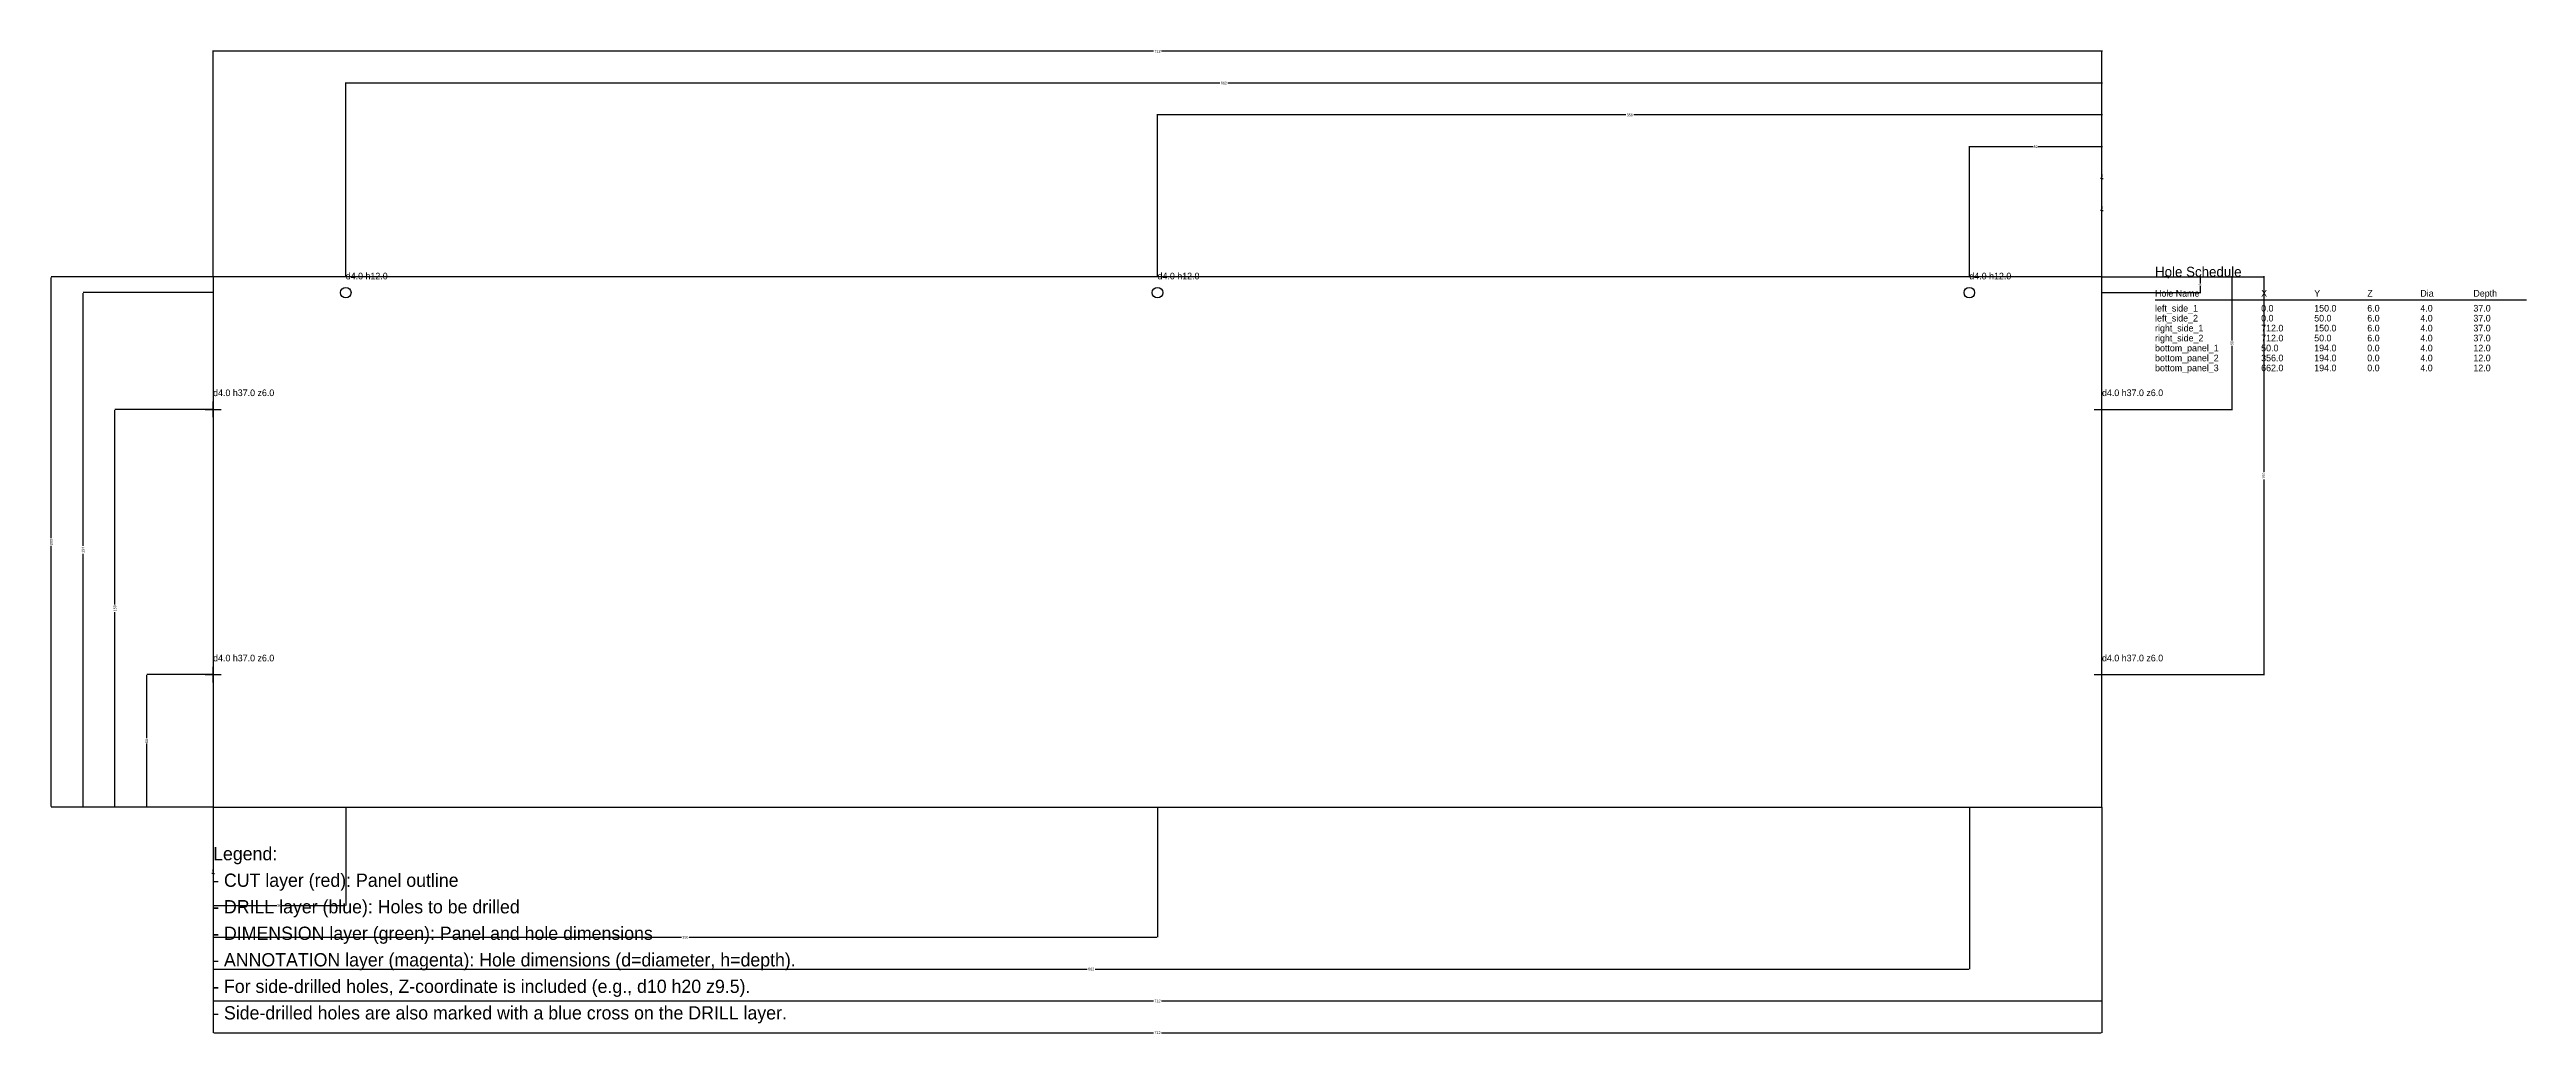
# Model space of a CAD drawing. Header units: metres. Extents: x -62 to 872, y -86 to 286.
import ezdxf

# ---------------------------------------------------------------- set-up
doc = ezdxf.new("R2010")
doc.units = ezdxf.units.M
for name, color, linetype in [('ANNOTATION', 6, 'Continuous'), ('CUT', 1, 'Continuous'), ('DIMENSION', 3, 'Continuous'), ('DRILL', 5, 'Continuous')]:
    doc.layers.add(name, color=color, linetype=linetype)
doc.dimstyles.get("Standard").update_dxf_attribs({"dimtxt": 2.5, "dimasz": 2.5, "dimexe": 1.25, "dimexo": 0.625, "dimtad": 1, "dimtxsty": 'Standard', "dimcen": 2.5, "dimazin": 3, "dimtfac": 1, "dimtmove": 0, "dimatfit": 3})

# ---------------------------------------------------------------- blocks, each defined once
blk = doc.blocks.new('_CLOSEDFILLED')
at = {"color": 0, "linetype": 'ByBlock'}
blk.add_solid([(-1, 0.2), (0, 0), (-1, -0.2)], dxfattribs=at)
blk = doc.blocks.new('*D0')
for p, q in [((0, 0), (0, -25)), ((0, 0), (0, -25)), ((-0.25, -25), (-0.5, -25)), ((0, -25), (0, -25)), ((0.25, -25), (0.5, -25))]:
    blk.add_line(p, q)
at = {"layer": 'Defpoints'}
for p in [(0, 0), (0, 0), (0, -25)]:
    blk.add_point(p, dxfattribs=at)
at = {"layer": 'DIMENSION', "xscale": 0.25, "yscale": 0.25}
blk.add_blockref('_CLOSEDFILLED', (0, -25), dxfattribs=at)
at = {"layer": 'DIMENSION', "xscale": 0.25, "yscale": 0.25, "rotation": 180}
blk.add_blockref('_CLOSEDFILLED', (0, -25), dxfattribs=at)
at = {"layer": 'DIMENSION', "insert": (0, -23.875), "char_height": 1, "attachment_point": 5}
blk.add_mtext('0', dxfattribs=at)
blk = doc.blocks.new('*D2')
for p, q in [((0, 0), (0, -37)), ((50, 0), (50, -37)), ((0.25, -37), (24, -37)), ((26, -37), (49.75, -37))]:
    blk.add_line(p, q)
at = {"layer": 'Defpoints'}
for p in [(0, 0), (50, 0), (0, -37)]:
    blk.add_point(p, dxfattribs=at)
at = {"layer": 'DIMENSION', "xscale": 0.25, "yscale": 0.25, "rotation": 180}
blk.add_blockref('_CLOSEDFILLED', (0, -37), dxfattribs=at)
at = {"layer": 'DIMENSION', "xscale": 0.25, "yscale": 0.25}
blk.add_blockref('_CLOSEDFILLED', (50, -37), dxfattribs=at)
at = {"layer": 'DIMENSION', "insert": (25, -37), "char_height": 1, "attachment_point": 5}
blk.add_mtext('50', dxfattribs=at)
blk = doc.blocks.new('*D3')
for p, q in [((0, 0), (0, -49)), ((356, 0), (356, -49)), ((0.25, -49), (176.5, -49)), ((179.5, -49), (355.75, -49))]:
    blk.add_line(p, q)
at = {"layer": 'Defpoints'}
for p in [(0, 0), (356, 0), (0, -49)]:
    blk.add_point(p, dxfattribs=at)
at = {"layer": 'DIMENSION', "xscale": 0.25, "yscale": 0.25, "rotation": 180}
blk.add_blockref('_CLOSEDFILLED', (0, -49), dxfattribs=at)
at = {"layer": 'DIMENSION', "xscale": 0.25, "yscale": 0.25}
blk.add_blockref('_CLOSEDFILLED', (356, -49), dxfattribs=at)
at = {"layer": 'DIMENSION', "insert": (178, -49), "char_height": 1, "attachment_point": 5}
blk.add_mtext('356', dxfattribs=at)
blk = doc.blocks.new('*D4')
for p, q in [((0, 0), (0, -61)), ((662, 0), (662, -61)), ((0.25, -61), (329.5, -61)), ((332.5, -61), (661.75, -61))]:
    blk.add_line(p, q)
at = {"layer": 'Defpoints'}
for p in [(0, 0), (662, 0), (0, -61)]:
    blk.add_point(p, dxfattribs=at)
at = {"layer": 'DIMENSION', "xscale": 0.25, "yscale": 0.25, "rotation": 180}
blk.add_blockref('_CLOSEDFILLED', (0, -61), dxfattribs=at)
at = {"layer": 'DIMENSION', "xscale": 0.25, "yscale": 0.25}
blk.add_blockref('_CLOSEDFILLED', (662, -61), dxfattribs=at)
at = {"layer": 'DIMENSION', "insert": (331, -61), "char_height": 1, "attachment_point": 5}
blk.add_mtext('662', dxfattribs=at)
blk = doc.blocks.new('*D5')
for p, q in [((0, 0), (0, -73)), ((712, 0), (712, -73)), ((0.25, -73), (354.5, -73)), ((357.5, -73), (711.75, -73))]:
    blk.add_line(p, q)
at = {"layer": 'Defpoints'}
for p in [(0, 0), (712, 0), (0, -73)]:
    blk.add_point(p, dxfattribs=at)
at = {"layer": 'DIMENSION', "xscale": 0.25, "yscale": 0.25, "rotation": 180}
blk.add_blockref('_CLOSEDFILLED', (0, -73), dxfattribs=at)
at = {"layer": 'DIMENSION', "xscale": 0.25, "yscale": 0.25}
blk.add_blockref('_CLOSEDFILLED', (712, -73), dxfattribs=at)
at = {"layer": 'DIMENSION', "insert": (356, -73), "char_height": 1, "attachment_point": 5}
blk.add_mtext('712', dxfattribs=at)
blk = doc.blocks.new('*D6')
for p, q in [((0, 0), (0, -85)), ((712, 0), (712, -85)), ((0.25, -85), (354.5, -85)), ((357.5, -85), (711.75, -85))]:
    blk.add_line(p, q)
at = {"layer": 'Defpoints'}
for p in [(0, 0), (712, 0), (0, -85)]:
    blk.add_point(p, dxfattribs=at)
at = {"layer": 'DIMENSION', "xscale": 0.25, "yscale": 0.25, "rotation": 180}
blk.add_blockref('_CLOSEDFILLED', (0, -85), dxfattribs=at)
at = {"layer": 'DIMENSION', "xscale": 0.25, "yscale": 0.25}
blk.add_blockref('_CLOSEDFILLED', (712, -85), dxfattribs=at)
at = {"layer": 'DIMENSION', "insert": (356, -85), "char_height": 1, "attachment_point": 5}
blk.add_mtext('712', dxfattribs=at)
blk = doc.blocks.new('*D7')
for p, q in [((711.75, 225), (711.5, 225)), ((712, 200), (712, 225)), ((712, 200), (712, 225)), ((712, 225), (712, 225)), ((712.25, 225), (712.5, 225))]:
    blk.add_line(p, q)
at = {"layer": 'Defpoints'}
for p in [(712, 225), (712, 200), (712, 200)]:
    blk.add_point(p, dxfattribs=at)
at = {"layer": 'DIMENSION', "xscale": 0.25, "yscale": 0.25}
blk.add_blockref('_CLOSEDFILLED', (712, 225), dxfattribs=at)
at = {"layer": 'DIMENSION', "xscale": 0.25, "yscale": 0.25, "rotation": 180}
blk.add_blockref('_CLOSEDFILLED', (712, 225), dxfattribs=at)
at = {"layer": 'DIMENSION', "insert": (712, 226.125), "char_height": 1, "attachment_point": 5}
blk.add_mtext('0', dxfattribs=at)
blk = doc.blocks.new('*D8')
for p, q in [((711.75, 237), (711.5, 237)), ((712, 200), (712, 237)), ((712, 200), (712, 237)), ((712, 237), (712, 237)), ((712.25, 237), (712.5, 237))]:
    blk.add_line(p, q)
at = {"layer": 'Defpoints'}
for p in [(712, 237), (712, 200), (712, 200)]:
    blk.add_point(p, dxfattribs=at)
at = {"layer": 'DIMENSION', "xscale": 0.25, "yscale": 0.25}
blk.add_blockref('_CLOSEDFILLED', (712, 237), dxfattribs=at)
at = {"layer": 'DIMENSION', "xscale": 0.25, "yscale": 0.25, "rotation": 180}
blk.add_blockref('_CLOSEDFILLED', (712, 237), dxfattribs=at)
at = {"layer": 'DIMENSION', "insert": (712, 238.125), "char_height": 1, "attachment_point": 5}
blk.add_mtext('0', dxfattribs=at)
blk = doc.blocks.new('*D9')
for p, q in [((686, 249), (661.75, 249)), ((662, 200), (662, 249)), ((712.25, 249), (688, 249)), ((712, 200), (712, 249))]:
    blk.add_line(p, q)
at = {"layer": 'Defpoints'}
for p in [(712, 249), (662, 200), (712, 200)]:
    blk.add_point(p, dxfattribs=at)
at = {"layer": 'DIMENSION', "xscale": 0.25, "yscale": 0.25}
blk.add_blockref('_CLOSEDFILLED', (662, 249), dxfattribs=at)
at = {"layer": 'DIMENSION', "xscale": 0.25, "yscale": 0.25, "rotation": 180}
blk.add_blockref('_CLOSEDFILLED', (712, 249), dxfattribs=at)
at = {"layer": 'DIMENSION', "insert": (687, 249), "char_height": 1, "attachment_point": 5}
blk.add_mtext('50', dxfattribs=at)
blk = doc.blocks.new('*D10')
for p, q in [((532.5, 261), (355.75, 261)), ((356, 200), (356, 261)), ((712.25, 261), (535.5, 261)), ((712, 200), (712, 261))]:
    blk.add_line(p, q)
at = {"layer": 'Defpoints'}
for p in [(712, 261), (356, 200), (712, 200)]:
    blk.add_point(p, dxfattribs=at)
at = {"layer": 'DIMENSION', "xscale": 0.25, "yscale": 0.25}
blk.add_blockref('_CLOSEDFILLED', (356, 261), dxfattribs=at)
at = {"layer": 'DIMENSION', "xscale": 0.25, "yscale": 0.25, "rotation": 180}
blk.add_blockref('_CLOSEDFILLED', (712, 261), dxfattribs=at)
at = {"layer": 'DIMENSION', "insert": (534, 261), "char_height": 1, "attachment_point": 5}
blk.add_mtext('356', dxfattribs=at)
blk = doc.blocks.new('*D11')
for p, q in [((379.5, 273), (49.75, 273)), ((50, 200), (50, 273)), ((712.25, 273), (382.5, 273)), ((712, 200), (712, 273))]:
    blk.add_line(p, q)
at = {"layer": 'Defpoints'}
for p in [(712, 273), (50, 200), (712, 200)]:
    blk.add_point(p, dxfattribs=at)
at = {"layer": 'DIMENSION', "xscale": 0.25, "yscale": 0.25}
blk.add_blockref('_CLOSEDFILLED', (50, 273), dxfattribs=at)
at = {"layer": 'DIMENSION', "xscale": 0.25, "yscale": 0.25, "rotation": 180}
blk.add_blockref('_CLOSEDFILLED', (712, 273), dxfattribs=at)
at = {"layer": 'DIMENSION', "insert": (381, 273), "char_height": 1, "attachment_point": 5}
blk.add_mtext('662', dxfattribs=at)
blk = doc.blocks.new('*D12')
for p, q in [((354.5, 285), (-0.25, 285)), ((0, 200), (0, 285)), ((712.25, 285), (357.5, 285)), ((712, 200), (712, 285))]:
    blk.add_line(p, q)
at = {"layer": 'Defpoints'}
for p in [(712, 285), (0, 200), (712, 200)]:
    blk.add_point(p, dxfattribs=at)
at = {"layer": 'DIMENSION', "xscale": 0.25, "yscale": 0.25}
blk.add_blockref('_CLOSEDFILLED', (0, 285), dxfattribs=at)
at = {"layer": 'DIMENSION', "xscale": 0.25, "yscale": 0.25, "rotation": 180}
blk.add_blockref('_CLOSEDFILLED', (712, 285), dxfattribs=at)
at = {"layer": 'DIMENSION', "insert": (356, 285), "char_height": 1, "attachment_point": 5}
blk.add_mtext('712', dxfattribs=at)
blk = doc.blocks.new('*D13')
for p, q in [((0, 50), (-25, 50)), ((-25, 26), (-25, 49.75)), ((-25, 0.25), (-25, 24)), ((0, 0), (-25, 0))]:
    blk.add_line(p, q)
at = {"layer": 'Defpoints'}
for p in [(0, 50), (-25, 0), (0, 0)]:
    blk.add_point(p, dxfattribs=at)
at = {"layer": 'DIMENSION', "xscale": 0.25, "yscale": 0.25}
for p, rotation in [((-25, 50), 90), ((-25, 0), 270)]:
    blk.add_blockref('_CLOSEDFILLED', p, dxfattribs=dict(at, rotation=rotation))
at = {"layer": 'DIMENSION', "insert": (-25, 25), "char_height": 1, "attachment_point": 5, "rotation": 90}
blk.add_mtext('50', dxfattribs=at)
blk = doc.blocks.new('*D14')
for p, q in [((0, 150), (-37, 150)), ((-37, 76.5), (-37, 149.75)), ((-37, 0.25), (-37, 73.5)), ((0, 0), (-37, 0))]:
    blk.add_line(p, q)
at = {"layer": 'Defpoints'}
for p in [(0, 150), (-37, 0), (0, 0)]:
    blk.add_point(p, dxfattribs=at)
at = {"layer": 'DIMENSION', "xscale": 0.25, "yscale": 0.25}
for p, rotation in [((-37, 150), 90), ((-37, 0), 270)]:
    blk.add_blockref('_CLOSEDFILLED', p, dxfattribs=dict(at, rotation=rotation))
at = {"layer": 'DIMENSION', "insert": (-37, 75), "char_height": 1, "attachment_point": 5, "rotation": 90}
blk.add_mtext('150', dxfattribs=at)
blk = doc.blocks.new('*D15')
for p, q in [((0, 194), (-49, 194)), ((-49, 98.5), (-49, 193.75)), ((-49, 0.25), (-49, 95.5)), ((0, 0), (-49, 0))]:
    blk.add_line(p, q)
at = {"layer": 'Defpoints'}
for p in [(0, 194), (-49, 0), (0, 0)]:
    blk.add_point(p, dxfattribs=at)
at = {"layer": 'DIMENSION', "xscale": 0.25, "yscale": 0.25}
for p, rotation in [((-49, 194), 90), ((-49, 0), 270)]:
    blk.add_blockref('_CLOSEDFILLED', p, dxfattribs=dict(at, rotation=rotation))
at = {"layer": 'DIMENSION', "insert": (-49, 97), "char_height": 1, "attachment_point": 5, "rotation": 90}
blk.add_mtext('194', dxfattribs=at)
blk = doc.blocks.new('*D16')
for p, q in [((0, 200), (-61, 200)), ((-61, 101.5), (-61, 199.75)), ((-61, 0.25), (-61, 98.5)), ((0, 0), (-61, 0))]:
    blk.add_line(p, q)
at = {"layer": 'Defpoints'}
for p in [(0, 200), (-61, 0), (0, 0)]:
    blk.add_point(p, dxfattribs=at)
at = {"layer": 'DIMENSION', "xscale": 0.25, "yscale": 0.25}
for p, rotation in [((-61, 200), 90), ((-61, 0), 270)]:
    blk.add_blockref('_CLOSEDFILLED', p, dxfattribs=dict(at, rotation=rotation))
at = {"layer": 'DIMENSION', "insert": (-61, 100), "char_height": 1, "attachment_point": 5, "rotation": 90}
blk.add_mtext('200', dxfattribs=at)
blk = doc.blocks.new('*D17')
for p, q in [((712, 200), (737, 200)), ((712, 200), (737, 200)), ((737, 200.25), (737, 200.5)), ((737, 200), (737, 200)), ((737, 199.75), (737, 199.5))]:
    blk.add_line(p, q)
at = {"layer": 'Defpoints'}
for p in [(712, 200), (712, 200), (737, 200)]:
    blk.add_point(p, dxfattribs=at)
at = {"layer": 'DIMENSION', "xscale": 0.25, "yscale": 0.25}
for rotation in [270, 90]:
    blk.add_blockref('_CLOSEDFILLED', (737, 200), dxfattribs=dict(at, rotation=rotation))
at = {"layer": 'DIMENSION', "insert": (735.875, 200), "char_height": 1, "attachment_point": 5, "rotation": 90}
blk.add_mtext('0', dxfattribs=at)
blk = doc.blocks.new('*D18')
for p, q in [((712, 200), (749, 200)), ((749, 200.25), (749, 197.5)), ((749, 196.5), (749, 193.75)), ((712, 194), (749, 194))]:
    blk.add_line(p, q)
at = {"layer": 'Defpoints'}
for p in [(712, 200), (749, 200), (712, 194)]:
    blk.add_point(p, dxfattribs=at)
at = {"layer": 'DIMENSION', "xscale": 0.25, "yscale": 0.25}
for p, rotation in [((749, 200), 270), ((749, 194), 90)]:
    blk.add_blockref('_CLOSEDFILLED', p, dxfattribs=dict(at, rotation=rotation))
at = {"layer": 'DIMENSION', "insert": (749, 197), "char_height": 1, "attachment_point": 5, "rotation": 90}
blk.add_mtext('6', dxfattribs=at)
blk = doc.blocks.new('*D19')
for p, q in [((712, 200), (761, 200)), ((761, 200.25), (761, 176)), ((761, 174), (761, 149.75)), ((712, 150), (761, 150))]:
    blk.add_line(p, q)
at = {"layer": 'Defpoints'}
for p in [(712, 200), (761, 200), (712, 150)]:
    blk.add_point(p, dxfattribs=at)
at = {"layer": 'DIMENSION', "xscale": 0.25, "yscale": 0.25}
for p, rotation in [((761, 200), 270), ((761, 150), 90)]:
    blk.add_blockref('_CLOSEDFILLED', p, dxfattribs=dict(at, rotation=rotation))
at = {"layer": 'DIMENSION', "insert": (761, 175), "char_height": 1, "attachment_point": 5, "rotation": 90}
blk.add_mtext('50', dxfattribs=at)
blk = doc.blocks.new('*D20')
for p, q in [((712, 200), (773, 200)), ((773, 200.25), (773, 126.5)), ((773, 123.5), (773, 49.75)), ((712, 50), (773, 50))]:
    blk.add_line(p, q)
at = {"layer": 'Defpoints'}
for p in [(712, 200), (773, 200), (712, 50)]:
    blk.add_point(p, dxfattribs=at)
at = {"layer": 'DIMENSION', "xscale": 0.25, "yscale": 0.25}
for p, rotation in [((773, 200), 270), ((773, 50), 90)]:
    blk.add_blockref('_CLOSEDFILLED', p, dxfattribs=dict(at, rotation=rotation))
at = {"layer": 'DIMENSION', "insert": (773, 125), "char_height": 1, "attachment_point": 5, "rotation": 90}
blk.add_mtext('150', dxfattribs=at)

msp = doc.modelspace()

# ---------------------------------------------------------------- linework, layer by layer
at = {"layer": 'ANNOTATION'}
msp.add_line((732, 191.25), (872, 191.25), dxfattribs=at)
at = {"layer": 'CUT'}
msp.add_lwpolyline([(0, 0), (712, 0), (712, 200), (0, 200)], close=True, dxfattribs=at)
at = {"layer": 'DRILL', "color": 5}
for p, q in [((-3, 150), (3, 150)), ((0, 147), (0, 153)), ((709, 150), (715, 150)), ((712, 147), (712, 153)), ((-3, 50), (3, 50)), ((0, 47), (0, 53)), ((709, 50), (715, 50)), ((712, 47), (712, 53))]:
    msp.add_line(p, q, dxfattribs=at)
at = {"layer": 'DRILL'}
for points in [[(48, 194), (48.1522, 194.765), (48.5858, 195.414), (49.2346, 195.848), (50, 196), (50.7654, 195.848), (51.4142, 195.414), (51.8478, 194.765), (52, 194), (51.8478, 193.235), (51.4142, 192.586), (50.7654, 192.152), (50, 192), (49.2346, 192.152), (48.5858, 192.586), (48.1522, 193.235)], [(354, 194), (354.152, 194.765), (354.586, 195.414), (355.235, 195.848), (356, 196), (356.765, 195.848), (357.414, 195.414), (357.848, 194.765), (358, 194), (357.848, 193.235), (357.414, 192.586), (356.765, 192.152), (356, 192), (355.235, 192.152), (354.586, 192.586), (354.152, 193.235)], [(660, 194), (660.152, 194.765), (660.586, 195.414), (661.235, 195.848), (662, 196), (662.765, 195.848), (663.414, 195.414), (663.848, 194.765), (664, 194), (663.848, 193.235), (663.414, 192.586), (662.765, 192.152), (662, 192), (661.235, 192.152), (660.586, 192.586), (660.152, 193.235)]]:
    msp.add_lwpolyline(points, close=True, dxfattribs=at)

# ---------------------------------------------------------------- texts
at = {"layer": 'ANNOTATION'}
for s, height, p in [('d4.0 h12.0', 2.5, (50, 199)), ('d4.0 h12.0', 2.5, (356, 199)), ('d4.0 h12.0', 2.5, (662, 199)), ('Hole Schedule', 3.75, (732, 200)), ('left_side_1', 2.5, (732, 186.875)), ('Hole Name', 2.5, (732, 192.5)), ('X', 2.5, (772, 192.5)), ('0.0', 2.5, (772, 186.875)), ('Y', 2.5, (792, 192.5)), ('150.0', 2.5, (792, 186.875)), ('Z', 2.5, (812, 192.5)), ('6.0', 2.5, (812, 186.875)), ('4.0', 2.5, (832, 186.875)), ('Dia', 2.5, (832, 192.5)), ('37.0', 2.5, (852, 186.875)), ('Depth', 2.5, (852, 192.5)), ('right_side_1', 2.5, (732, 179.375)), ('right_side_2', 2.5, (732, 175.625)), ('left_side_2', 2.5, (732, 183.125)), ('0.0', 2.5, (772, 183.125)), ('712.0', 2.5, (772, 179.375)), ('712.0', 2.5, (772, 175.625)), ('50.0', 2.5, (792, 183.125)), ('50.0', 2.5, (792, 175.625)), ('150.0', 2.5, (792, 179.375)), ('6.0', 2.5, (812, 183.125)), ('6.0', 2.5, (812, 179.375)), ('6.0', 2.5, (812, 175.625)), ('4.0', 2.5, (832, 183.125)), ('4.0', 2.5, (832, 179.375)), ('4.0', 2.5, (832, 175.625)), ('37.0', 2.5, (852, 183.125)), ('37.0', 2.5, (852, 179.375)), ('37.0', 2.5, (852, 175.625)), ('bottom_panel_1', 2.5, (732, 171.875)), ('bottom_panel_2', 2.5, (732, 168.125)), ('356.0', 2.5, (772, 168.125)), ('50.0', 2.5, (772, 171.875)), ('194.0', 2.5, (792, 171.875)), ('194.0', 2.5, (792, 168.125)), ('0.0', 2.5, (812, 171.875)), ('0.0', 2.5, (812, 168.125)), ('4.0', 2.5, (832, 171.875)), ('4.0', 2.5, (832, 168.125)), ('12.0', 2.5, (852, 171.875)), ('12.0', 2.5, (852, 168.125)), ('bottom_panel_3', 2.5, (732, 164.375)), ('662.0', 2.5, (772, 164.375)), ('194.0', 2.5, (792, 164.375)), ('0.0', 2.5, (812, 164.375)), ('4.0', 2.5, (832, 164.375)), ('12.0', 2.5, (852, 164.375)), ('d4.0 h37.0 z6.0', 2.5, (0, 155)), ('d4.0 h37.0 z6.0', 2.5, (712, 155)), ('d4.0 h37.0 z6.0', 2.5, (0, 55)), ('d4.0 h37.0 z6.0', 2.5, (712, 55)), ('Legend:', 5, (0, -20)), ('- CUT layer (red): Panel outline', 5, (0, -30)), ('- DRILL layer (blue): Holes to be drilled', 5, (0, -40)), ('- DIMENSION layer (green): Panel and hole dimensions', 5, (0, -50)), ('- ANNOTATION layer (magenta): Hole dimensions (d=diameter, h=depth).', 5, (0, -60)), ('- For side-drilled holes, Z-coordinate is included (e.g., d10 h20 z9.5).', 5, (0, -70)), ('- Side-drilled holes are also marked with a blue cross on the DRILL layer.', 5, (0, -80))]:
    msp.add_text(s, height=height, dxfattribs=at).set_placement(p)

# ---------------------------------------------------------------- dimensions: what is measured, and where the dimension line sits
at = {"layer": 'DIMENSION'}
for base, p1, p2, picture, middle in [((712, 285), (712, 200), (0, 200), '*D12', (356, 285)), ((712, 273), (712, 200), (50, 200), '*D11', (381, 273)), ((712, 261), (712, 200), (356, 200), '*D10', (534, 261)), ((712, 249), (712, 200), (662, 200), '*D9', (687, 249)), ((712, 237), (712, 200), (712, 200), '*D8', (712, 238.125)), ((712, 225), (712, 200), (712, 200), '*D7', (712, 226.125)), ((0, -25), (0, 0), (0, 0), '*D0', (0, -23.875)), ((0, -37), (0, 0), (50, 0), '*D2', (25, -37)), ((0, -49), (0, 0), (356, 0), '*D3', (178, -49)), ((0, -61), (0, 0), (662, 0), '*D4', (331, -61)), ((0, -73), (0, 0), (712, 0), '*D5', (356, -73)), ((0, -85), (0, 0), (712, 0), '*D6', (356, -85))]:
    dim = msp.add_linear_dim(base=base, p1=p1, p2=p2, dimstyle='Standard', dxfattribs=at)
    dim.commit()
    dim.dimension.update_dxf_attribs({"geometry": picture, "text_midpoint": middle})
for base, p1, p2, picture, middle in [((-61, 0), (0, 0), (0, 200), '*D16', (-61, 100)), ((737, 200), (712, 200), (712, 200), '*D17', (735.875, 200)), ((749, 200), (712, 200), (712, 194), '*D18', (749, 197)), ((761, 200), (712, 200), (712, 150), '*D19', (761, 175)), ((773, 200), (712, 200), (712, 50), '*D20', (773, 125)), ((-49, 0), (0, 0), (0, 194), '*D15', (-49, 97)), ((-37, 0), (0, 0), (0, 150), '*D14', (-37, 75)), ((-25, 0), (0, 0), (0, 50), '*D13', (-25, 25))]:
    dim = msp.add_linear_dim(base=base, p1=p1, p2=p2, angle=90, dimstyle='Standard', dxfattribs=at)
    dim.commit()
    dim.dimension.update_dxf_attribs({"geometry": picture, "text_midpoint": middle})

doc.saveas('drawing.dxf')
